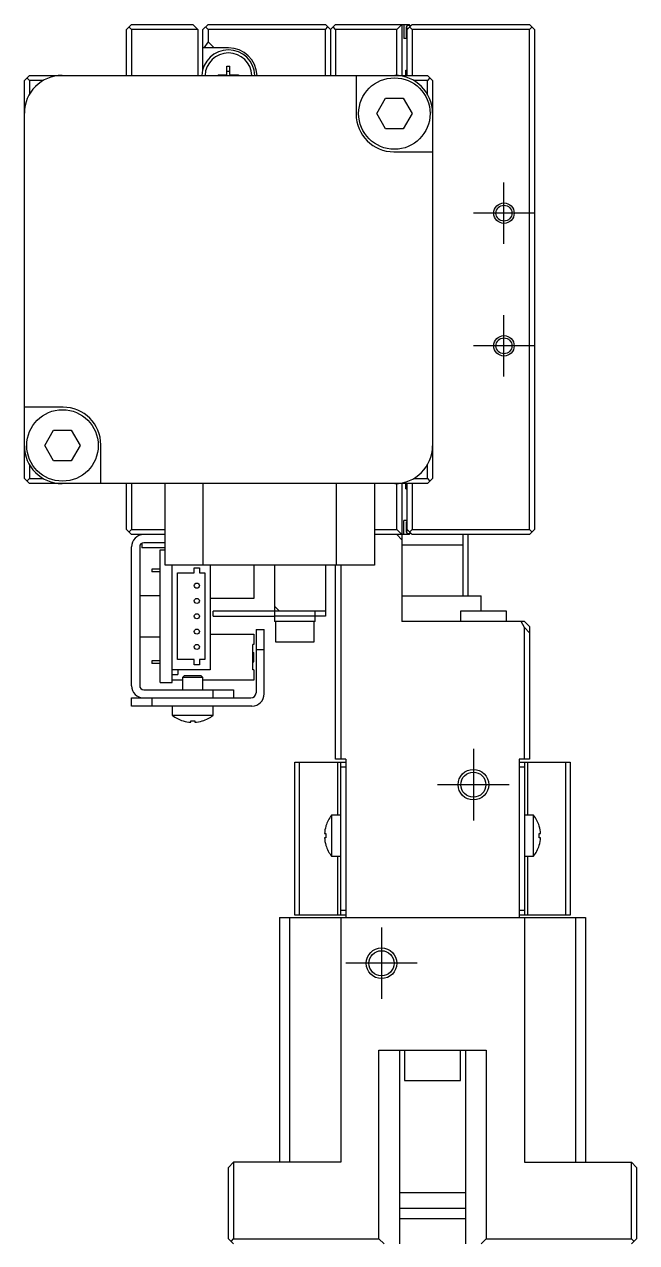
# Model space of a CAD drawing. Extents: x 0 to 654, y -8 to 387.
# Drawn here: x 0 to 60, y 170.5 to 289.9 of the extents above; entities that cross this region are included whole.
import ezdxf

# ---------------------------------------------------------------- set-up
doc = ezdxf.new("R2010")
doc.units = 0
doc.header["$LTSCALE"] = 0.5
doc.linetypes.add('CENTER', pattern=[50.8, 31.75, -6.35, 6.35, -6.35])
for name, color, linetype in [('MSM_CENTER', 1, 'CENTER'), ('MSM_CONTINUOUS', 7, 'CONTINUOUS'), ('MSM_NARROW', 5, 'CONTINUOUS')]:
    doc.layers.add(name, color=color, linetype=linetype)

msp = doc.modelspace()

# ---------------------------------------------------------------- linework, layer by layer
at = {"layer": 'MSM_CENTER'}
for p, q in [((47, 268.36), (47, 274.36)), ((50, 271.36), (44, 271.36)), ((47, 255.36), (47, 261.36)), ((50, 258.36), (44, 258.36)), ((44, 218.86), (44, 211.86)), ((47.5, 215.36), (40.5, 215.36)), ((35, 201.36), (35, 194.36)), ((38.5, 197.86), (31.5, 197.86))]:
    msp.add_line(p, q, dxfattribs=at)
at = {"layer": 'MSM_CONTINUOUS'}
for p, q in [((10, 289.36), (10.5, 289.86)), ((10, 284.86), (10, 289.36)), ((10.25, 289.61), (10.5, 289.36)), ((10.5, 289.86), (16.5, 289.86)), ((10.5, 289.36), (10.5, 284.86)), ((17, 289.36), (10.5, 289.36)), ((16.5, 289.86), (17, 289.36)), ((17, 289.36), (17, 284.86)), ((17.5, 289.36), (18, 289.86)), ((17.5, 285.47), (17.5, 289.36)), ((17.75, 289.61), (18, 289.36)), ((18, 289.86), (29.5, 289.86)), ((18, 289.36), (18, 288.16)), ((29.5, 289.36), (18, 289.36)), ((30, 289.36), (29.5, 289.86)), ((29.5, 289.36), (29.75, 289.61)), ((29.5, 284.86), (29.5, 289.36)), ((30.5, 289.86), (30, 289.36)), ((30, 289.36), (30, 284.86)), ((30.5, 289.36), (30.25, 289.61)), ((30.5, 289.86), (37.7, 289.86)), ((36.5, 289.36), (30.5, 289.36)), ((30.5, 289.36), (30.5, 284.86)), ((37, 289.86), (36.5, 289.36)), ((36.5, 284.86), (36.5, 289.36)), ((37, 289.86), (37, 284.86)), ((37.2, 289.86), (37.2, 288.46)), ((37.4, 289.46), (37.4, 288.76)), ((37.6, 289.46), (37.4, 289.46)), ((38, 289.86), (37.5, 289.36)), ((37.5, 284.86), (37.5, 289.36)), ((37.7, 289.86), (37.8, 289.76)), ((37.7, 289.76), (37.9, 289.76)), ((37.75, 289.61), (38, 289.36)), ((38, 289.86), (49.5, 289.86)), ((49.5, 289.36), (38, 289.36)), ((38, 289.36), (38, 284.86)), ((50, 289.36), (49.5, 289.86)), ((49.5, 289.36), (49.75, 289.61)), ((49.5, 240.36), (49.5, 289.36)), ((50, 289.36), (50, 240.36)), ((18, 288.16), (17.58, 287.56)), ((18.6, 287.56), (18, 288.16)), ((37.5, 288.46), (37.2, 288.46)), ((37.4, 288.76), (37.5, 288.76)), ((20, 287.56), (17.5, 287.56)), ((19.85, 285.76), (20.14, 285.76)), ((19.85, 284.96), (19.85, 285.76)), ((20.14, 284.96), (20.14, 285.76)), ((37.39, 285.36), (37.5, 285.36)), ((37.39, 284.86), (37.39, 285.36)), ((0, 284.36), (0.5, 284.86)), ((0, 245.36), (0, 284.36)), ((0.25, 284.61), (0.5, 284.36)), ((0.5, 284.86), (39.5, 284.86)), ((0.5, 284.36), (0.5, 283.02)), ((1.84, 284.36), (0.5, 284.36)), ((19, 284.9), (19.79, 284.9)), ((19, 284.9), (19, 284.86)), ((19.54, 284.86), (19.53, 284.9)), ((20.14, 285.23), (19.85, 285.23)), ((20.2, 284.9), (21, 284.9)), ((20.46, 284.86), (20.47, 284.9)), ((21, 284.9), (21, 284.86)), ((32.51, 284.86), (32.51, 281.07)), ((39.5, 284.36), (38.16, 284.36)), ((39.5, 284.86), (40, 284.36)), ((39.75, 284.61), (39.5, 284.36)), ((39.5, 283.02), (39.5, 284.36)), ((40, 284.36), (40, 245.36)), ((34.53, 281.12), (35.4, 282.62)), ((35.4, 282.62), (37.13, 282.62)), ((37.13, 282.62), (38, 281.12)), ((35.4, 279.62), (34.53, 281.12)), ((38, 281.12), (37.13, 279.62)), ((37.13, 279.62), (35.4, 279.62)), ((36.21, 277.37), (40, 277.37)), ((3.79, 252.35), (0, 252.35)), ((2, 248.6), (2.87, 250.1)), ((2.87, 250.1), (4.6, 250.1)), ((4.6, 250.1), (5.47, 248.6)), ((2.87, 247.1), (2, 248.6)), ((5.47, 248.6), (4.6, 247.1)), ((7.49, 244.86), (7.49, 248.65)), ((0.5, 246.7), (0.5, 245.36)), ((4.6, 247.1), (2.87, 247.1)), ((39.5, 245.36), (39.5, 246.7)), ((0.5, 244.86), (0, 245.36)), ((0.25, 245.11), (0.5, 245.36)), ((0.5, 245.36), (1.84, 245.36)), ((39.5, 244.86), (0.5, 244.86)), ((10, 240.36), (10, 244.86)), ((10.5, 244.86), (10.5, 240.36)), ((13.8, 236.86), (13.8, 244.86)), ((17.5, 244.86), (17.5, 236.86)), ((30.6, 236.86), (30.6, 244.86)), ((34.3, 244.86), (34.3, 236.86)), ((36.5, 240.36), (36.5, 244.86)), ((37, 244.86), (37, 231.36)), ((37.39, 244.36), (37.39, 244.86)), ((37.5, 240.36), (37.5, 244.86)), ((38, 244.86), (38, 240.36)), ((38.16, 245.36), (39.5, 245.36)), ((39.5, 245.36), (39.75, 245.11)), ((40, 245.36), (39.5, 244.86)), ((37.39, 244.36), (37.5, 244.36)), ((37.2, 239.86), (37.2, 241.26)), ((37.5, 241.26), (37.2, 241.26)), ((10.5, 239.86), (10, 240.36)), ((10.5, 240.36), (10.25, 240.11)), ((10.5, 240.36), (13.8, 240.36)), ((34.3, 240.36), (36.5, 240.36)), ((36.5, 240.36), (37, 239.86)), ((37.4, 240.96), (37.4, 240.26)), ((37.5, 240.96), (37.4, 240.96)), ((37.4, 240.26), (37.6, 240.26)), ((37.5, 240.36), (38, 239.86)), ((37.8, 239.96), (37.7, 239.86)), ((37.9, 239.96), (37.7, 239.96)), ((38, 240.36), (37.75, 240.11)), ((38, 240.36), (49.5, 240.36)), ((49.75, 240.11), (49.5, 240.36)), ((49.5, 239.86), (50, 240.36)), ((13.8, 239.86), (10.5, 239.86)), ((11.5, 239.01), (11.5, 238.56)), ((13.8, 239.06), (11.7, 239.06)), ((37.7, 239.86), (34.3, 239.86)), ((36.5, 239.86), (37, 239.36)), ((37, 238.86), (43, 238.86)), ((49.5, 239.86), (38, 239.86)), ((43, 233.86), (43, 239.86)), ((43.5, 233.86), (43.5, 239.86)), ((10.5, 225.06), (10.5, 238.66)), ((11.3, 238.66), (11.3, 225.06)), ((13.79, 238.56), (11.5, 238.56)), ((13.3, 225.36), (13.3, 238.36)), ((13.3, 238.36), (13.8, 238.36)), ((12.5, 236.48), (12.5, 236.23)), ((13.3, 236.48), (12.5, 236.48)), ((34.3, 236.86), (13.8, 236.86)), ((14.5, 225.36), (14.5, 236.86)), ((16.65, 236.61), (17.15, 236.61)), ((16.65, 236.11), (16.65, 236.61)), ((17.15, 236.61), (17.15, 236.11)), ((18.2, 236.86), (18.2, 226.61)), ((22.5, 236.86), (22.5, 233.61)), ((24.5, 236.86), (24.5, 231.36)), ((29.5, 236.86), (29.5, 231.86)), ((30.5, 217.86), (30.5, 236.86)), ((31, 236.86), (31, 217.86)), ((13.3, 236.23), (12.5, 236.23)), ((15, 236.11), (16.65, 236.11)), ((15, 227.61), (15, 236.11)), ((17.15, 236.11), (17.7, 236.11)), ((17.7, 236.11), (17.7, 227.61)), ((13.3, 233.86), (11.3, 233.86)), ((22.5, 233.61), (18.2, 233.61)), ((25, 232.36), (24.5, 232.86)), ((37, 233.86), (44.75, 233.86)), ((44.75, 232.36), (44.75, 233.86)), ((18.5, 231.86), (18.5, 232.36)), ((29.5, 232.36), (18.5, 232.36)), ((18.5, 231.86), (24.5, 231.86)), ((28.5, 231.86), (24.5, 231.86)), ((28.5, 231.36), (28.5, 232.36)), ((29.5, 231.86), (28.5, 231.86)), ((47.25, 232.36), (42.75, 232.36)), ((42.75, 232.36), (42.75, 231.36)), ((47.25, 231.36), (47.25, 232.36)), ((22.7, 230.56), (22.7, 224.36)), ((22.7, 230.56), (23.5, 230.56)), ((23.5, 224.26), (23.5, 230.56)), ((28.5, 231.36), (24.5, 231.36)), ((24.6, 231.36), (24.6, 229.36)), ((28.4, 229.36), (28.4, 231.36)), ((49, 231.36), (37, 231.36)), ((49, 230.75), (48.69, 231.36)), ((49, 231.36), (49.5, 230.86)), ((49, 217.86), (49, 230.75)), ((49.5, 230.25), (49, 230.75)), ((49.5, 230.86), (49.5, 217.86)), ((11.3, 229.86), (13.3, 229.86)), ((18.2, 230.11), (22.5, 230.11)), ((22.5, 230.11), (22.5, 229.11)), ((24.6, 229.36), (28.4, 229.36)), ((22.5, 229.11), (22.4, 229.11)), ((22.4, 226.61), (22.4, 229.11)), ((22.4, 228.31), (22.5, 228.31)), ((22.5, 227.41), (22.5, 228.31)), ((23.5, 228.56), (22.7, 228.56)), ((12.5, 227.48), (12.5, 227.23)), ((13.3, 227.48), (12.5, 227.48)), ((13.3, 227.23), (12.5, 227.23)), ((16.65, 227.61), (15, 227.61)), ((16.65, 227.11), (16.65, 227.61)), ((17.15, 227.11), (16.65, 227.11)), ((17.15, 227.61), (17.15, 227.11)), ((17.7, 227.61), (17.15, 227.61)), ((22.4, 227.93), (22.5, 227.93)), ((22.4, 227.78), (22.5, 227.78)), ((22.4, 227.41), (22.5, 227.41)), ((18.2, 226.61), (14.5, 226.61)), ((14.5, 226.15), (15.05, 226.15)), ((15.05, 226.61), (15.05, 226.15)), ((15.7, 226.06), (15.5, 225.86)), ((17.5, 225.86), (15.5, 225.86)), ((15.5, 225.86), (15.5, 224.66)), ((15.7, 226.06), (17.3, 226.06)), ((17.5, 225.86), (17.3, 226.06)), ((17.5, 224.66), (17.5, 225.86)), ((22.5, 226.61), (22.4, 226.61)), ((22.5, 226.61), (22.5, 225.61)), ((11.7, 224.66), (20.5, 224.66)), ((13.3, 225.36), (14.5, 225.36)), ((15.5, 225.61), (14.5, 225.61)), ((22.5, 225.61), (17.5, 225.61)), ((18.5, 223.86), (18.5, 224.66)), ((20.5, 224.66), (20.5, 223.86)), ((10.5, 223.06), (10.5, 223.86)), ((10.5, 223.86), (22.2, 223.86)), ((12.5, 223.86), (12.5, 223.06)), ((22.3, 223.06), (10.5, 223.06)), ((14.5, 223.06), (14.5, 222.16)), ((14.5, 222.16), (18.5, 222.16)), ((18.5, 222.16), (18.5, 223.06)), ((15.55, 221.6), (15.57, 221.6)), ((16.3, 221.6), (16.7, 221.6)), ((16.3, 221.47), (16.3, 221.6)), ((16.7, 221.6), (16.7, 221.47)), ((17.43, 221.6), (17.45, 221.6)), ((26.5, 202.56), (26.5, 217.56)), ((26.5, 217.56), (31.5, 217.56)), ((26.94, 217.56), (26.94, 202.56)), ((31.5, 217.86), (30.5, 217.86)), ((30.71, 212.36), (30.71, 217.56)), ((31, 202.56), (31, 217.56)), ((31.5, 217.86), (31.5, 202.36)), ((49.5, 217.86), (48.5, 217.86)), ((48.5, 217.86), (48.5, 202.36)), ((48.5, 217.56), (53.5, 217.56)), ((49, 217.56), (49, 202.56)), ((49.29, 217.56), (49.29, 212.36)), ((53.06, 202.56), (53.06, 217.56)), ((53.5, 217.56), (53.5, 202.56)), ((31.5, 217.06), (31, 217.06)), ((49, 217.06), (48.5, 217.06)), ((29.54, 211.31), (29.54, 211.29)), ((30.1, 212.36), (30.1, 208.36)), ((31, 212.36), (30.1, 212.36)), ((49.9, 212.36), (49, 212.36)), ((49.9, 208.36), (49.9, 212.36)), ((50.46, 211.29), (50.46, 211.31)), ((29.41, 210.56), (29.54, 210.56)), ((29.54, 210.16), (29.41, 210.16)), ((29.54, 210.56), (29.54, 210.16)), ((50.46, 210.56), (50.59, 210.56)), ((50.46, 210.16), (50.46, 210.56)), ((50.59, 210.16), (50.46, 210.16)), ((29.54, 209.43), (29.54, 209.41)), ((50.46, 209.41), (50.46, 209.43)), ((30.1, 208.36), (31, 208.36)), ((30.71, 202.56), (30.71, 208.36)), ((49, 208.36), (49.9, 208.36)), ((49.29, 208.36), (49.29, 202.56)), ((31, 203.06), (31.5, 203.06)), ((48.5, 203.06), (49, 203.06)), ((25, 202.36), (25, 178.36)), ((25, 202.36), (55, 202.36)), ((26, 178.36), (26, 202.36)), ((31.5, 202.56), (26.5, 202.56)), ((31, 202.36), (31, 178.36)), ((53.5, 202.56), (48.5, 202.56)), ((49, 202.36), (49, 178.36)), ((54, 202.36), (54, 178.36)), ((55, 202.36), (55, 178.36)), ((34.75, 189.36), (45.25, 189.36)), ((34.75, 170.86), (34.75, 189.36)), ((36.75, 189.36), (36.75, 170.36)), ((37.25, 189.36), (37.25, 186.36)), ((42.75, 186.36), (42.75, 189.36)), ((43.25, 170.36), (43.25, 189.36)), ((45.25, 189.36), (45.25, 170.86)), ((37.25, 186.36), (42.75, 186.36)), ((20.5, 178.36), (20, 177.86)), ((20.5, 178.36), (20.5, 170.86)), ((31, 178.36), (20.5, 178.36)), ((49, 178.36), (59.5, 178.36)), ((59.5, 170.86), (59.5, 178.36)), ((60, 177.86), (59.5, 178.36)), ((20, 170.86), (20, 177.86)), ((60, 177.86), (60, 170.86)), ((43.25, 175.36), (36.75, 175.36)), ((36.75, 173.86), (43.25, 173.86)), ((36.75, 172.86), (43.25, 172.86)), ((20, 170.86), (20.5, 170.36)), ((20.25, 170.61), (20.5, 170.86)), ((20.5, 170.86), (34.75, 170.86)), ((34.75, 170.86), (35.25, 170.36)), ((44.75, 170.36), (45.25, 170.86)), ((45.25, 170.86), (59.5, 170.86)), ((59.5, 170.86), (59.75, 170.61)), ((60, 170.86), (59.5, 170.36))]:
    msp.add_line(p, q, dxfattribs=at)
for centre, radius in [((36.26, 281.12), 3.5), ((47, 271.36), 0.783), ((47, 258.36), 0.783), ((3.74, 248.6), 3.5), ((16.9, 234.86), 0.25), ((16.9, 233.36), 0.25), ((16.9, 231.86), 0.25), ((16.9, 230.36), 0.25), ((16.9, 228.86), 0.25), ((44, 215.36), 1.23), ((35, 197.86), 1.23)]:
    msp.add_circle(centre, radius, dxfattribs=at)
for centre, radius, start, end in [((37.7, 289.46), 0.3, 90, 180), ((37.7, 288.76), 0.3, 180, 228.1897), ((20, 284.76), 2.6, 2.2042, 177.7958), ((20, 284.76), 2.3, 2.4919, 177.5081), ((20, 284.76), 2.8, 2.0467, 90), ((3.7, 281.16), 3.7, 90, 180), ((19.79, 284.96), 0.06, 270, 0), ((20.2, 284.96), 0.06, 180, 270), ((36.3, 281.16), 3.7, 0, 90), ((36.21, 281.07), 3.7, 180, 270), ((3.79, 248.65), 3.7, 0, 90), ((3.7, 248.56), 3.7, 180, 270), ((36.3, 248.56), 3.7, 270, 0), ((37.7, 240.96), 0.3, 131.8103, 180), ((37.7, 240.26), 0.3, 180, 270), ((11.7, 238.66), 1.2, 90, 180), ((11.7, 238.66), 0.4, 90, 180), ((11.7, 225.06), 1.2, 180, 270), ((11.7, 225.06), 0.4, 180, 270), ((22.2, 224.36), 0.5, 270, 0), ((22.3, 224.26), 1.2, 270, 0), ((16.5, 224.66), 3.2, 231.3178, 252.73), ((16.5, 224.66), 3.2, 287.27, 308.6822), ((16.5, 224.66), 3.19, 253.0947, 266.4097), ((16.5, 224.66), 3.19, 273.5903, 286.9053), ((32.6, 210.36), 3.2, 141.3178, 162.73), ((47.4, 210.36), 3.2, 17.27, 38.6822), ((32.6, 210.36), 3.19, 163.0947, 176.4097), ((32.6, 210.36), 3.19, 183.5904, 196.9053), ((47.4, 210.36), 3.19, 3.5903, 16.9053), ((47.4, 210.36), 3.19, 343.0947, 356.4096), ((32.6, 210.36), 3.2, 197.27, 218.6822), ((47.4, 210.36), 3.2, 321.3178, 342.73)]:
    msp.add_arc(centre, radius, start, end, dxfattribs=at)
at = {"layer": 'MSM_NARROW'}
for centre, radius in [((47, 271.36), 1), ((47, 258.36), 1), ((44, 215.36), 1.5), ((35, 197.86), 1.5)]:
    msp.add_circle(centre, radius, dxfattribs=at)

doc.saveas('drawing.dxf')
